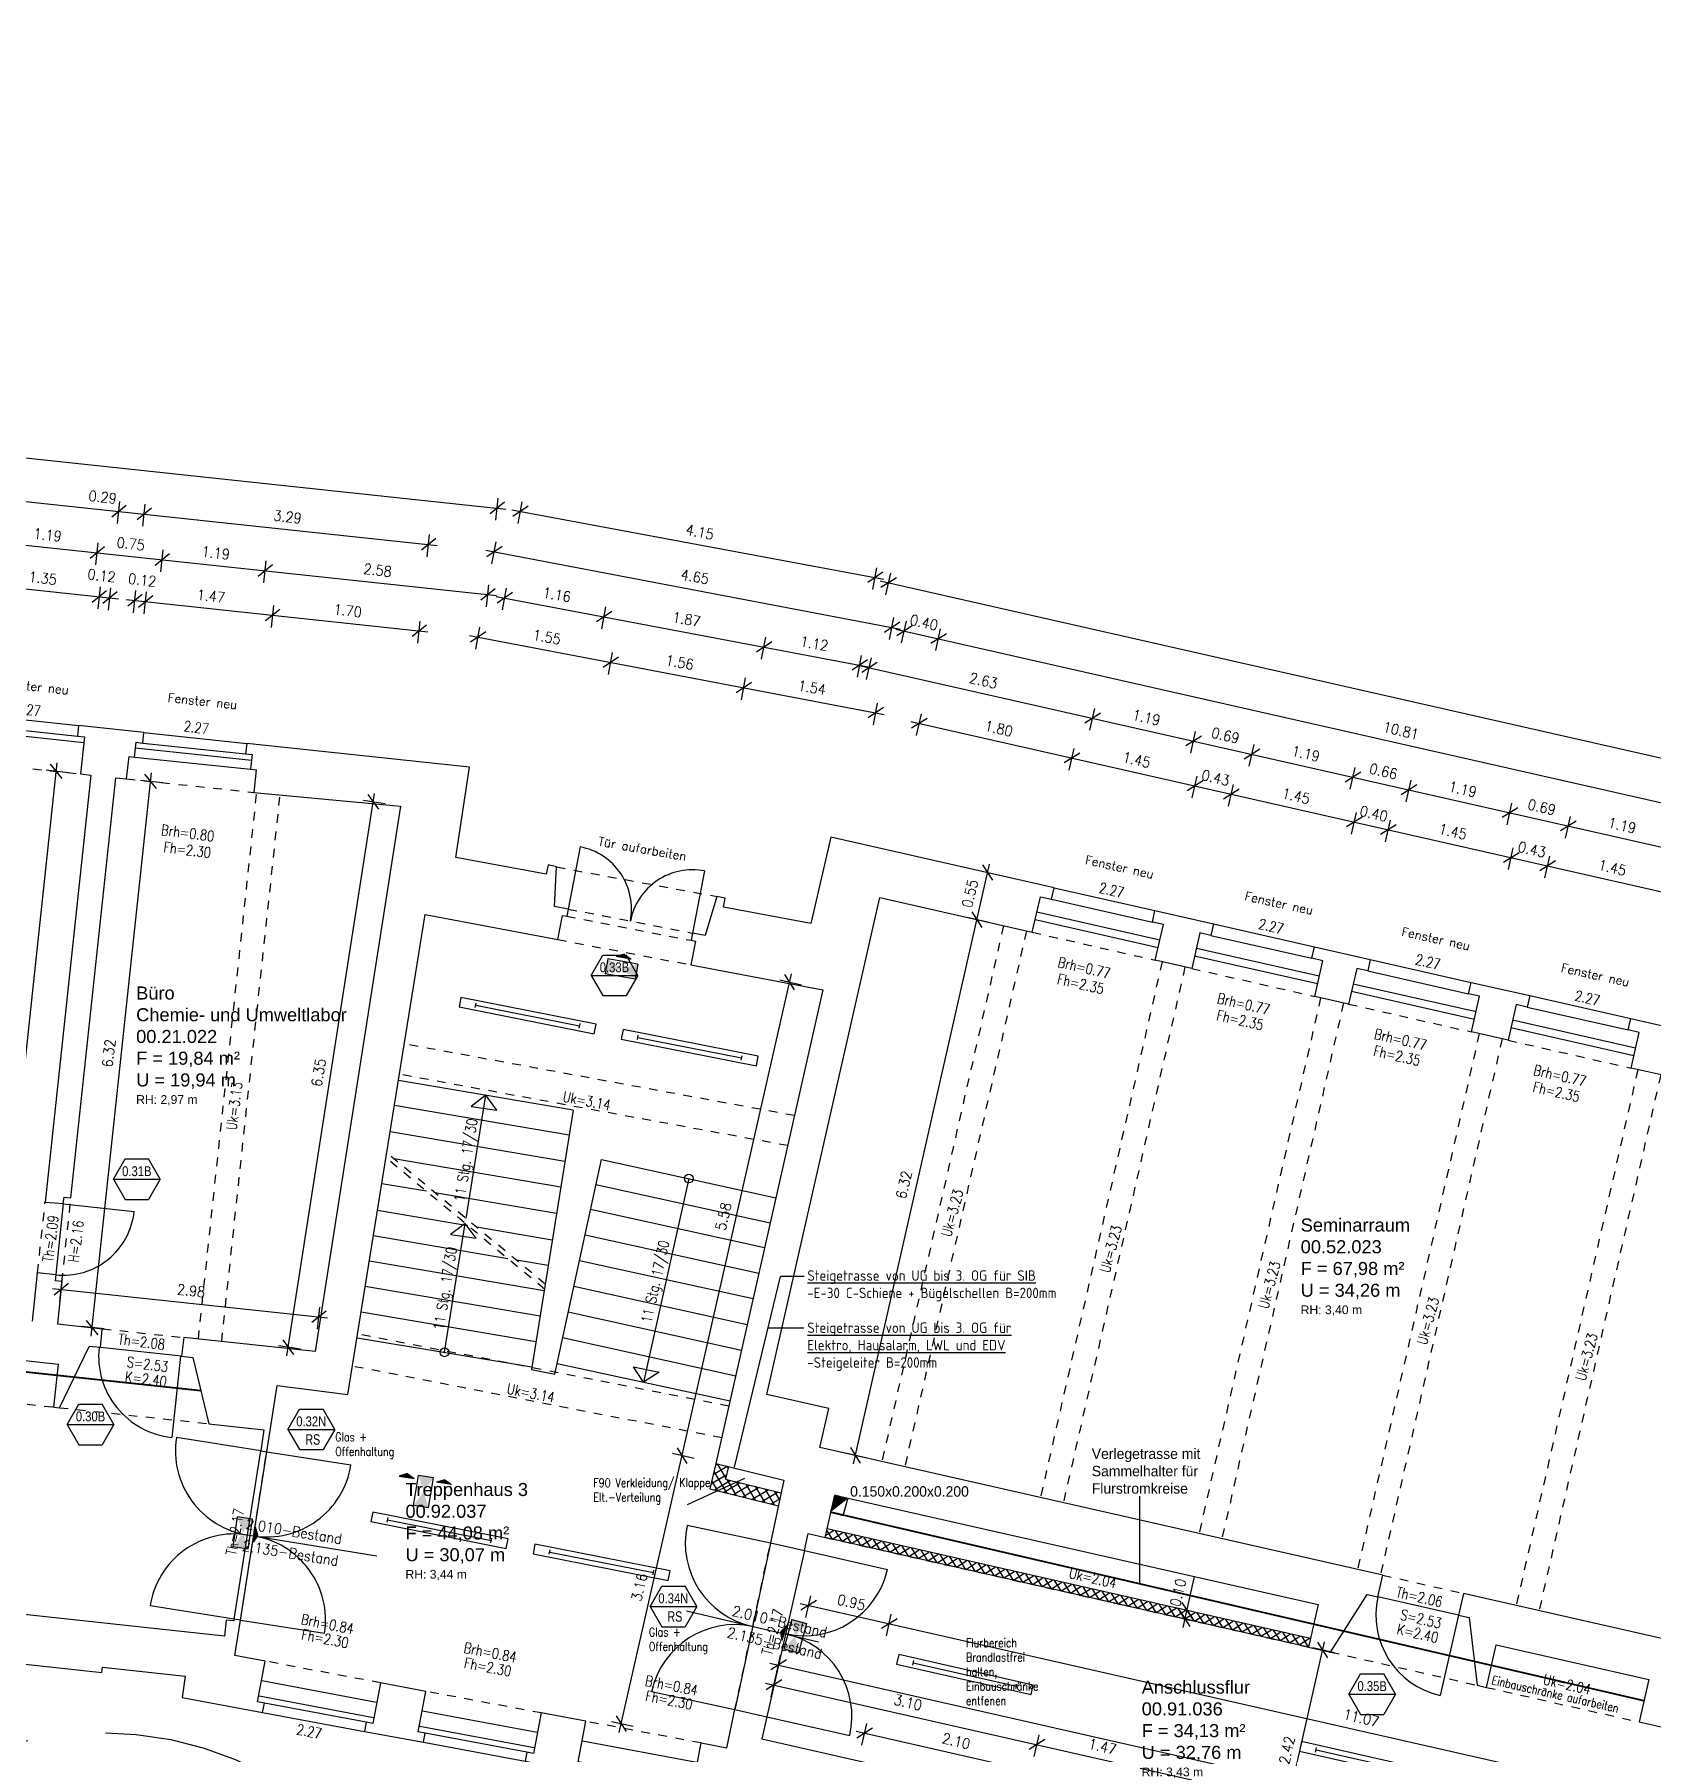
# Model space of a CAD drawing. Header units: metres. Extents: x -7 to 99688, y -10762 to -90.
# Drawn here: x 64.84 to 83.45, y -120.63 to -100.85 of the extents above; entities that cross this region are included whole.
import ezdxf
from ezdxf.enums import TextEntityAlignment as Align

# ---------------------------------------------------------------- set-up
doc = ezdxf.new("R2010")
doc.units = ezdxf.units.M
doc.header["$LTSCALE"] = 0.03
for name, pattern in [('DOT', [0]), ('GESTRICHELT', [9, 6, -3]), ('GESTRICHELT2', [4.5, 3, -1.5])]:
    doc.linetypes.add(name, pattern=pattern)
doc.layers.get('0').update_dxf_attribs({"linetype": 'CONTINUOUS'})
for name, color, linetype in [('A_abriss', 44, '_ABBRUCH'), ('A_ansicht', 9, 'CONTINUOUS'), ('A_bemaßung', 2, 'CONTINUOUS'), ('A_BRANDSCHUTZ', 10, 'CONTINUOUS'), ('A_Elektro', 10, 'CONTINUOUS'), ('A_fenster', 7, 'CONTINUOUS'), ('A_Höhen', 3, 'CONTINUOUS'), ('A_NR_TÜR', 1, 'CONTINUOUS'), ('A_räume', 5, 'CONTINUOUS'), ('A_schraffur', 10, 'CONTINUOUS'), ('A_text', 5, 'CONTINUOUS'), ('A_treppe', 3, 'CONTINUOUS'), ('A_trockenbau', 2, 'CONTINUOUS'), ('A_Tuer_neu', 1, 'CONTINUOUS'), ('A_Tuernummer_neu', 10, 'CONTINUOUS'), ('A_TXT-TUER', 1, 'CONTINUOUS'), ('A_türen', 9, 'CONTINUOUS'), ('A_verdeckt', 8, 'GESTRICHELT2'), ('A_wände', 6, 'CONTINUOUS'), ('E__DURCHBR', 2, 'CONTINUOUS'), ('E__LEUCHTEN', 6, 'CONTINUOUS'), ('E__VERSYS', 2, 'CONTINUOUS')]:
    doc.layers.add(name, color=color, linetype=linetype)
doc.styles.add('arial-n', font='ARIALN.TTF')
doc.styles.add('BOLDSIMP_FNT', font='TXT.shx', dxfattribs={"width": 0.9, "height": 0.12})
doc.styles.add('ISO9', font='iso8.shx', dxfattribs={"height": 0.12})
doc.styles.add('NORM', font='simplex.shx', dxfattribs={"width": 0.7, "bigfont": 'bigfont.shx'})
doc.styles.add('PITSIMP8', font='PITSIMP8.SHX')
doc.styles.add('SIMPLEX', font='simplex.shx', dxfattribs={"width": 0.8, "height": 0.1})
doc.styles.get("Standard").update_dxf_attribs({"font": 'txt', "height": 1})
doc.linetypes.add('_ABBRUCH', pattern='A,25,[101,cadkon.shx,S=3.5,R=0,X=0,Y=0],25', length=50)

# ---------------------------------------------------------------- blocks, each defined once
blk = doc.blocks.new('SLASH1')
at = {"layer": 'A_bemaßung', "color": 2, "linetype": 'Continuous'}
for p, q in [((0.07663, 0.07663), (-0.07319, -0.07319)), ((0, -0.14068), (0, 0.11466))]:
    blk.add_line(p, q, dxfattribs=at)
blk = doc.blocks.new('A$C47FB7642')
at = {"layer": 'A_BRANDSCHUTZ', "linetype": 'Continuous', "insert": (0, 0.767), "char_height": 0.1, "width": 1, "attachment_point": 1, "style": 'SIMPLEX'}
blk.add_mtext('Flurbereich Brandlastfrei halten, Einbauschränke entfenen', dxfattribs=at)
blk = doc.blocks.new('Tür-Nr')
at = {"layer": 'A_NR_TÜR'}
for p, q in [((-0.057, -108.865), (0.077, -108.632)), ((0.077, -108.632), (0.347, -108.632)), ((0.481, -108.865), (0.347, -108.632)), ((-0.057, -108.865), (0.481, -108.865)), ((-0.057, -108.865), (0.077, -109.098)), ((0.481, -108.865), (0.347, -109.098)), ((0.077, -109.098), (0.347, -109.098))]:
    blk.add_line(p, q, dxfattribs=at)
at = {"layer": 'A_TXT-TUER', "style": 'arial-n', "flags": 4}
blk.add_attdef('TÜR-NR.', text='', height=0.113, dxfattribs=at).set_placement((0.211, -108.772), align=Align.MIDDLE_CENTER)
at = {"layer": 'A_TXT-TUER', "style": 'NORM', "width": 0.7}
for tag, flags, p in [('BRANDSCHUTZ', 4, (0.229, -108.981)), ('DIN', 5, (0.214, -109.198)), ('ABMESSUNG', 5, (0.214, -109.333)), ('WANDART', 5, (0.214, -109.601)), ('MATERIAL', 5, (0.214, -109.467)), ('ZARGE', 5, (0.214, -109.736)), ('BESCHLÄGE', 5, (0.214, -110.005)), ('SCHLOSS', 5, (0.214, -109.87)), ('SONSTIGES', 5, (0.214, -110.139))]:
    blk.add_attdef(tag, text='', height=0.0784, dxfattribs=dict(at, flags=flags)).set_placement(p, align=Align.MIDDLE_CENTER)
blk = doc.blocks.new('Deckendurchbruch')
for p, q in [((1, 1), (0, 1)), ((0, 1), (0, 0)), ((1, 0), (1, 1)), ((0, 0), (1, 0))]:
    blk.add_line(p, q)
blk.add_solid([(0, 0), (1, 1), (0, 1)])
blk = doc.blocks.new('A$C72355A88')
at = {"layer": 'E__DURCHBR', "linetype": 'Continuous'}
ref = blk.add_blockref('Deckendurchbruch', (75.052, 9.948), dxfattribs=dict(at, xscale=0.1500000040192404, yscale=0.2000000000000171, zscale=1.1, rotation=344.6014333671657))
ref.add_attrib('EC_DIM', '0.150x0.200x0.200', (75.276, 10.125), dxfattribs={"linetype": 'Continuous', "height": 0.12})
blk = doc.blocks.new('A$C2AB55C8F')
at = {"layer": 'E__VERSYS', "color": 7, "linetype": 'Continuous', "ltscale": 5}
blk.add_line((78.608, 9.122), (78.608, 10.129), dxfattribs=at)
at = {"layer": 'E__VERSYS', "color": 3, "linetype": 'GESTRICHELT', "ltscale": 0.5, "const_width": 0.02}
for points in [[(20.802, 16.37), (67.81, 11.344)], [(75.055, 9.946), (84.406, 7.777)]]:
    blk.add_lwpolyline(points, dxfattribs=at)
at = {"layer": 'E__VERSYS', "color": 7, "insert": (78.055, 10.679), "char_height": 0.12, "attachment_point": 1}
blk.add_mtext('Verlegetrasse mit \\PSammelhalter für \\PFlurstromkreise', dxfattribs=at)
blk = doc.blocks.new('A$C52207EFF')
at = {"layer": 'E__VERSYS', "color": 7, "linetype": 'Continuous', "ltscale": 5}
for p, q in [((73.946, 10.465), (74.476, 12.659)), ((74.749, 12.659), (74.476, 12.659)), ((74.743, 12.065), (74.332, 12.065))]:
    blk.add_line(p, q, dxfattribs=at)
at = {"layer": 'E__VERSYS', "color": 7, "insert": (74.784, 11.572), "char_height": 0.12, "attachment_point": 7, "style": 'ISO9'}
blk.add_mtext('{\\LSteigetrasse von UG bis 3. OG für SIB\\P}-E-30 C-Schiene + Bügelschellen B=200mm \\P\\P{\\LSteigetrasse von UG bis 3. OG für  \\PElektro, Hausalarm, LWL und EDV\\P}-Steigeleiter B=200mm', dxfattribs=at)
blk = doc.blocks.new('PU1')
at = {"color": 3}
for p, q in [((-119, -55), (-119, 70)), ((-119, 70), (131, 70)), ((131, -55), (131, 70)), ((-119, -55), (131, -55)), ((-56, -87), (69, -87)), ((6, -118), (-56, -87)), ((6, -118), (69, -87))]:
    blk.add_line(p, q, dxfattribs=at)
for points in [[(-119, 70), (-119, -55), (131, -55), (131, 70)], [(69, -87), (-56, -87), (6, -118)]]:
    blk.add_solid(points, dxfattribs=at)
blk = doc.blocks.new('PL_PR')
at = {"color": 3}
for p, q in [((123, 155), (92, 217)), ((92, 217), (92, 92)), ((123, 155), (92, 92)), ((-127, -64), (-127, 61)), ((-127, 61), (123, 61)), ((123, -64), (123, 61)), ((-127, -64), (123, -64)), ((92, -220), (92, -95)), ((123, -158), (92, -95)), ((123, -158), (92, -220))]:
    blk.add_line(p, q, dxfattribs=at)
for points in [[(92, 92), (92, 217), (123, 155)], [(-127, 61), (-127, -64), (123, -64), (123, 61)], [(92, -95), (92, -220), (123, -158)]]:
    blk.add_solid(points, dxfattribs=at)
blk = doc.blocks.new('2DEL_458')
for p, q in [((-0.384, -0.236), (-0.384, 0.236)), ((0.384, -0.236), (0.384, 0.236)), ((-0.384, 0), (0.384, 0))]:
    blk.add_line(p, q)
blk.add_lwpolyline([(-0.5, -0.5), (0.5, -0.5), (0.5, 0.5), (-0.5, 0.5)], close=True)
at = {"style": 'PITSIMP8', "flags": 9}
for tag, p in [('RAUM/GRUPPE', (-0.03, 0.159)), ('BEZEICHNUNG', (-0.03, 0.179)), ('POS.NR.G-LV', (-0.03, 0.139)), ('VOLUMENSTROM', (-0.03, 0.039)), ('DRUCK/-STUFE', (-0.03, 0.019)), ('ANSCHLUSS', (-0.03, -0.001)), ('KENNUNG', (-0.03, 0.079)), ('LEISTUNG', (-0.03, 0.059)), ('FABRIKAT', (-0.03, 0.119)), ('TYP', (-0.03, 0.099)), ('SPANNUNG/FREQUENZ', (-0.03, -0.121)), ('TEMPERATUR', (-0.03, -0.061)), ('SCHUTZART', (-0.03, -0.101)), ('DREHZAHL', (-0.03, -0.081)), ('GROESSE', (-0.03, -0.021)), ('DN', (-0.03, -0.041)), ('GEWICHT', (-0.03, -0.141)), ('FREI', (-0.03, -0.161)), ('FREI', (-0.03, -0.181)), ('FREI', (-0.03, -0.201))]:
    blk.add_attdef(tag, text='', height=0.01, dxfattribs=at).set_placement(p, align=Align.MIDDLE)

msp = doc.modelspace()

# ---------------------------------------------------------------- hatches: boundary and pattern name
at = {"layer": 'A_schraffur'}
h = msp.add_hatch(dxfattribs=at)
h.set_pattern_fill('ANSI37', color=256, scale=0.025, style=0)
h.set_pattern_definition([(211.171, (73.456425, -117.47999), (0.041084, -0.0679154), []), (301.171, (73.456425, -117.47999), (0.0679154, 0.041084), [])])
h.paths.add_polyline_path([(72.60389, -117.57909), (73.3938, -117.77353), (73.42511, -117.62676), (72.78539, -117.46929), (72.82125, -117.32364), (72.67559, -117.28778)])
h = msp.add_hatch(dxfattribs=at)
h.set_pattern_fill('ANSI37', color=256, scale=0.025, style=0)
h.set_pattern_definition([(212.2259, (79.490235, -119.39939), (0.0423274, -0.0671474), []), (302.2259, (79.490235, -119.39939), (0.0671474, 0.0423274), [])])
h.paths.add_polyline_path([(79.49024, -119.39939), (79.51235, -119.30185), (73.95378, -118.04165), (73.93167, -118.13916)])

# ---------------------------------------------------------------- linework, layer by layer
at = {"layer": 'A_abriss', "ltscale": 0.3}
for p, q in [((67.43955, -117.14273), (66.47145, -116.99094)), ((67.136, -119.07895), (67.43955, -117.14273)), ((73.69235, -118.29012), (73.25882, -120.20144)), ((73.69235, -118.29012), (74.64802, -118.50692)), ((67.136, -119.07895), (66.16789, -118.92718)), ((73.25882, -120.20144), (74.21449, -120.41821))]:
    msp.add_line(p, q, dxfattribs=at)
for centre, start, end in [((67.43955, -117.14273), 171.089054, 261.089714), ((67.136, -119.07895), 81.090297, 171.0903), ((73.69235, -118.29012), 257.220817, 347.21841), ((73.25881, -120.20144), 347.219679, 77.219165)]:
    msp.add_arc(centre, 0.97994, start, end, dxfattribs=at)
at = {"layer": 'A_ansicht', "color": 9, "linetype": 'Continuous'}
for p, q in [((64.16205, -108.67138), (65.34525, -108.79776)), ((66.09538, -108.87787), (67.27858, -109.00423)), ((65.98992, -109.16097), (67.32234, -109.30242)), ((76.56274, -110.66487), (77.72327, -110.92812)), ((76.34642, -111.03094), (77.76044, -111.35178)), ((78.39617, -111.08076), (79.5567, -111.34398)), ((78.17977, -111.44694), (79.59385, -111.7678)), ((80.20035, -111.48997), (81.36088, -111.75322)), ((79.98393, -111.85632), (81.39799, -112.17716)), ((82.03378, -111.90585), (83.1943, -112.16909)), ((81.81732, -112.27234), (83.23136, -112.59321)), ((68.77091, -120.03668), (67.45398, -119.78949)), ((67.46212, -120.15261), (68.63206, -120.36984)), ((70.61852, -120.38343), (69.30161, -120.13627)), ((69.31045, -120.4958), (70.48036, -120.71304)), ((72.45632, -120.72838), (71.13938, -120.48121))]:
    msp.add_line(p, q, dxfattribs=at)
at = {"layer": 'A_bemaßung', "linetype": 'Continuous'}
for p, q in [((19.15983, -100.84778), (70.25822, -106.30863)), ((19.10669, -101.34495), (69.46824, -106.72705)), ((19.05356, -101.84213), (70.15195, -107.30297)), ((70.3263, -106.31833), (74.60434, -107.11454)), ((70.02762, -106.78049), (74.79677, -107.68858)), ((62.12378, -106.94786), (65.80263, -107.34101)), ((74.56281, -107.13501), (98.06812, -112.46666)), ((65.89211, -107.35058), (69.362, -107.72139)), ((70.14684, -107.31274), (74.4263, -108.12311)), ((69.84055, -107.76283), (74.60971, -108.67092)), ((74.74351, -107.6887), (97.95752, -112.95429)), ((74.34159, -108.11023), (97.84692, -113.44189)), ((74.91482, -108.75296), (85.65206, -111.18846)), ((64.40546, -115.70952), (65.09826, -109.22681)), ((65.48925, -115.82532), (66.18208, -109.34237)), ((67.74105, -116.05077), (68.74923, -109.57925)), ((74.25619, -117.29363), (75.82119, -110.39414)), ((71.56375, -120.38123), (73.54299, -111.65547)), ((65.04523, -115.27502), (68.20703, -115.61292)), ((78.04623, -119.17631), (78.1796, -118.5896)), ((73.64188, -118.89967), (85.55794, -121.60256)), ((78.96847, -122.44502), (79.67316, -119.33833)), ((73.29626, -119.58429), (86.86168, -122.66129)), ((73.24422, -119.81382), (85.22497, -122.53138)), ((74.28608, -120.36886), (85.27251, -122.86091))]:
    msp.add_line(p, q, dxfattribs=at)
at = {"layer": 'A_bemaßung'}
for p, q in [((67.23624, -118.10133), (68.7753, -118.35142)), ((72.3353, -118.98146), (73.85317, -119.3383))]:
    msp.add_line(p, q, dxfattribs=at)
at = {"layer": 'A_fenster', "color": 10, "linetype": 'Continuous'}
for p, q in [((64.06254, -108.84965), (65.40483, -108.99309)), ((64.14898, -108.7935), (65.33218, -108.91995)), ((66.00102, -109.05656), (67.33345, -109.19803)), ((66.08246, -108.99984), (67.26574, -109.12545)), ((76.3663, -110.94313), (77.78036, -111.26401)), ((76.53293, -110.79636), (77.69343, -111.05969)), ((78.36629, -111.21241), (79.5268, -111.47572)), ((78.19969, -111.35918), (79.61374, -111.68004)), ((80.17046, -111.62177), (81.33094, -111.8851)), ((80.00384, -111.76854), (81.41789, -112.0894)), ((82.00385, -112.03778), (83.16434, -112.30113)), ((81.83723, -112.18456), (83.25129, -112.50542))]:
    msp.add_line(p, q, dxfattribs=at)
at = {"layer": 'A_fenster', "linetype": 'Continuous'}
for p, q in [((68.73769, -120.21356), (67.4208, -119.96637)), ((68.652, -120.26361), (67.4825, -120.04411)), ((70.58534, -120.56033), (69.2684, -120.31318)), ((70.49961, -120.61037), (69.33013, -120.39089))]:
    msp.add_line(p, q, dxfattribs=at)
at = {"layer": 'A_räume', "color": 9, "linetype": 'GESTRICHELT', "ltscale": 10}
msp.add_circle((65.59981, -124.38369), 4, dxfattribs=at)
at = {"layer": 'A_text'}
msp.add_line((72.34703, -117.75937), (73.00733, -117.45775), dxfattribs=at)
at = {"layer": 'A_treppe', "linetype": 'Continuous'}
for p, q in [((71.03384, -113.22343), (69.02382, -112.88202)), ((70.98771, -113.50991), (68.9777, -113.16849)), ((71.03384, -113.22343), (70.55343, -116.208)), ((70.93852, -113.81552), (68.9285, -113.47414)), ((70.89137, -114.1085), (68.9715, -113.78243)), ((70.82073, -116.26145), (71.35942, -113.79001)), ((71.35942, -113.79001), (73.36495, -114.23165)), ((69.34537, -114.15708), (68.83259, -114.07)), ((73.29882, -114.52481), (71.29542, -114.08364)), ((70.84262, -114.41138), (69.44396, -114.17383)), ((69.82337, -114.55307), (68.78328, -114.37641)), ((73.23478, -114.80872), (71.23344, -114.36799)), ((70.28269, -114.93359), (68.73588, -114.67084)), ((70.79328, -114.71782), (69.92197, -114.56983)), ((73.16886, -115.10095), (71.16964, -114.66069)), ((70.69943, -115.30101), (68.6894, -114.95961)), ((70.74589, -115.01227), (70.38127, -114.95033)), ((73.10239, -115.39562), (71.1053, -114.95581)), ((70.65242, -115.59301), (68.64239, -115.25162)), ((73.03551, -115.69219), (71.04058, -115.25287)), ((70.60476, -115.88907), (68.59474, -115.54766)), ((72.9689, -115.9874), (70.97611, -115.54854)), ((68.54729, -115.84249), (70.55855, -116.17612)), ((72.90243, -116.28207), (70.91179, -115.84369)), ((70.55343, -116.208), (70.82073, -116.26145)), ((70.84742, -116.13899), (72.83801, -116.56778))]:
    msp.add_line(p, q, dxfattribs=at)
at = {"layer": 'A_treppe', "color": 1, "linetype": 'Continuous'}
for p, q in [((69.80078, -114.46943), (70.02882, -113.05272)), ((72.36218, -114.01083), (71.84271, -116.35338)), ((69.55292, -116.0093), (69.79156, -114.52672))]:
    msp.add_line(p, q, dxfattribs=at)
for points in [[(70.02882, -113.05272), (69.85907, -113.17994), (70.15604, -113.22247), (70.02882, -113.05272)], [(69.79156, -114.52672), (69.62181, -114.65394), (69.91878, -114.69647), (69.79156, -114.52672)], [(71.84271, -116.35338), (71.72873, -116.17447), (72.02162, -116.2394), (71.84271, -116.35338)]]:
    msp.add_lwpolyline(points, dxfattribs=at)
for centre in [(72.36218, -114.01083), (69.55292, -116.0093)]:
    msp.add_circle(centre, 0.05, dxfattribs=at)
at = {"layer": 'A_trockenbau'}
for p, q in [((72.67559, -117.28778), (72.60389, -117.57909)), ((72.82125, -117.32364), (72.78539, -117.46929)), ((72.78539, -117.46929), (73.42511, -117.62676)), ((72.60389, -117.57909), (73.3938, -117.77353)), ((79.51235, -119.30185), (73.95378, -118.04165)), ((79.49024, -119.39939), (73.93167, -118.13916))]:
    msp.add_line(p, q, dxfattribs=at)
at = {"layer": 'A_Tuer_neu', "linetype": 'Continuous'}
for p, q in [((67.20611, -119.08993), (67.50911, -117.15363)), ((67.50911, -117.15363), (68.47726, -117.30511)), ((73.3019, -118.20419), (72.34351, -117.99971)), ((73.3019, -118.20419), (72.89289, -120.1209)), ((67.20611, -119.08993), (68.17426, -119.24144)), ((72.89289, -120.1209), (71.93452, -119.9164))]:
    msp.add_line(p, q, dxfattribs=at)
for centre, start, end in [((67.50911, -117.15363), 261.106391, 351.107051), ((73.3019, -118.20419), 167.956366, 257.953959), ((67.20611, -119.08993), 351.105805, 81.105808), ((72.8929, -120.12091), 77.955611, 167.955097)]:
    msp.add_arc(centre, 0.97994, start, end, dxfattribs=at)
at = {"layer": 'A_türen', "linetype": 'Continuous'}
for p, q in [((71.11409, -110.19424), (70.97555, -110.90962)), ((72.54487, -110.47133), (72.40633, -111.18671)), ((65.16978, -114.29781), (65.08264, -115.11312)), ((65.16925, -114.30278), (65.98455, -114.38991)), ((66.53068, -116.05509), (65.59607, -115.95515)), ((66.51579, -116.0535), (66.41584, -116.98811)), ((81.21415, -119.03149), (80.28772, -118.82146)), ((81.21415, -119.03149), (81.0041, -119.95793))]:
    msp.add_line(p, q, dxfattribs=at)
for centre, radius, start, end in [((70.97555, -110.90962), 0.72868, 349.039189, 79.039814), ((72.40633, -111.18671), 0.72867, 79.039814, 169.040589), ((65.16925, -114.30278), 0.81996, 263.899407, 353.899409), ((66.51579, -116.0535), 0.93994, 173.895411, 263.895814), ((81.21414, -119.03149), 0.94994, 167.226324, 257.225993)]:
    msp.add_arc(centre, radius, start, end, dxfattribs=at)
at = {"layer": 'A_verdeckt'}
for p, q in [((64.02376, -109.21255), (65.36603, -109.35599)), ((65.89784, -109.41263), (67.35953, -109.56781)), ((66.72285, -115.85656), (67.39435, -109.5715)), ((66.99127, -115.88525), (67.66283, -109.60001)), ((70.84242, -110.426), (72.68341, -110.76498)), ((70.97555, -110.90962), (72.40633, -111.18671)), ((70.9595, -110.9925), (72.39028, -111.26959)), ((75.98164, -111.10197), (74.58313, -117.26528)), ((70.85758, -111.26101), (72.38662, -111.55155)), ((76.24494, -111.16172), (74.84641, -117.32502)), ((76.3132, -111.17719), (77.72724, -111.49806)), ((77.80527, -111.51575), (76.40675, -117.67907)), ((78.06857, -111.5755), (76.67003, -117.73882)), ((78.14658, -111.59321), (79.56066, -111.91407)), ((79.62891, -111.9296), (78.2304, -118.0929)), ((79.89221, -111.98932), (78.4937, -118.15262)), ((79.95074, -112.00258), (81.36478, -112.32345)), ((73.57823, -113.2861), (69.0916, -112.46101)), ((81.45254, -112.34339), (80.05402, -118.50667)), ((81.71586, -112.40312), (80.31735, -118.56643)), ((81.78412, -112.4186), (83.19818, -112.73947)), ((73.50025, -113.63188), (69.0353, -112.81079)), ((83.27619, -112.75717), (81.87767, -118.9205)), ((83.53949, -112.81693), (82.14097, -118.98024)), ((70.7118, -115.22415), (68.88979, -113.71474)), ((70.70257, -115.28143), (68.88057, -113.77203)), ((64.8733, -115.09579), (64.96095, -114.27551)), ((65.15421, -115.1962), (65.25729, -114.23175)), ((65.61917, -115.73864), (66.55877, -115.83905)), ((72.82467, -116.62686), (68.58006, -115.80301)), ((72.74192, -116.99368), (68.50842, -116.17197)), ((62.96239, -116.41511), (65.06034, -116.63929)), ((65.1259, -116.64631), (66.84506, -116.83003)), ((67.2061, -119.08995), (67.50911, -117.15362)), ((72.8934, -120.11858), (73.30244, -118.20169)), ((73.93167, -118.13916), (79.49023, -119.39939)), ((80.34419, -118.57253), (81.27059, -118.78272)), ((79.74378, -119.45688), (81.43087, -119.83939)), ((68.81823, -119.81154), (67.4915, -119.56254)), ((70.66586, -120.15833), (69.33911, -119.9093)), ((81.53813, -119.8637), (83.29348, -120.26165)), ((72.50366, -120.50327), (71.1769, -120.25423))]:
    msp.add_line(p, q, dxfattribs=at)
at = {"layer": 'A_wände', "linetype": 'Continuous'}
for p, q in [((70.97555, -110.90962), (70.9595, -110.9925)), ((72.40633, -111.18671), (72.39028, -111.26959)), ((64.81381, -115.65259), (64.8733, -115.09579)), ((65.08211, -115.11809), (64.87331, -115.09578)), ((65.08264, -115.11312), (65.07468, -115.1877)), ((65.15421, -115.1962), (65.07468, -115.1877)), ((65.15421, -115.1962), (65.10216, -115.68336)), ((65.10216, -115.68336), (65.61917, -115.73864)), ((65.59607, -115.95515), (65.61841, -115.74636)), ((63.01529, -115.92056), (65.1132, -116.14488)), ((65.1259, -116.64631), (65.4668, -115.94133)), ((65.59607, -115.95515), (65.4668, -115.94133)), ((65.06034, -116.63929), (65.1132, -116.14488)), ((65.06034, -116.63929), (65.12591, -116.64632)), ((72.79943, -120.55898), (72.8934, -120.11858)), ((72.8934, -120.11858), (73.25882, -120.20144)), ((73.25882, -120.20144), (73.20129, -120.45502)), ((72.41603, -120.97008), (72.50362, -120.50347)), ((72.50362, -120.50347), (72.79943, -120.55898)), ((73.20129, -120.45502), (76.22513, -121.14093))]:
    msp.add_line(p, q, dxfattribs=at)
for points in [[(65.34525, -108.79776), (65.33218, -108.91995), (65.41172, -108.92845), (65.36603, -109.35599), (65.48534, -109.36874), (64.96046, -114.28045), (65.16978, -114.29781), (65.17776, -114.22324), (65.25729, -114.23175), (65.7737, -109.39956), (65.89784, -109.41263), (65.92529, -109.15409), (65.98992, -109.16097), (66.00787, -108.99193), (66.08246, -108.99984), (66.09538, -108.87787), (65.34525, -108.79776)], [(70.97555, -110.90962), (70.81743, -110.879), (70.84242, -110.426), (70.74444, -110.40301), (70.72428, -110.51031), (69.68369, -110.3171), (69.84032, -109.27784), (67.27858, -109.00423), (67.26574, -109.12545), (67.34031, -109.13338), (67.32234, -109.30242), (67.38698, -109.30929), (67.35953, -109.56781), (69.0471, -109.72685), (68.06509, -116.00003)], [(72.39028, -111.26959), (72.43937, -111.2791), (72.38662, -111.55155), (73.90443, -111.84), (72.67559, -117.28778), (73.45642, -117.47999), (73.30244, -118.20169), (73.69235, -118.29012), (73.73661, -118.09496), (73.93167, -118.13916), (74.04221, -117.65158), (79.60079, -118.91181), (79.49023, -119.39939), (79.74378, -119.45688), (80.16582, -118.79382), (80.28772, -118.82146), (80.34419, -118.57253), (73.87119, -117.10373), (73.973, -116.65517), (73.2611, -116.4936), (74.55782, -110.77887), (76.3132, -111.17719), (76.40611, -110.76758), (76.53293, -110.79636), (76.56274, -110.66487), (73.99671, -110.08282), (73.76541, -111.07499), (72.76275, -110.88881), (72.78244, -110.784), (72.68341, -110.76498), (72.55242, -111.215), (72.40633, -111.18671)], [(77.69343, -111.05969), (77.72327, -110.92812), (78.39617, -111.08076), (78.36629, -111.21241), (78.23953, -111.18361), (78.14658, -111.59321), (77.72724, -111.49806), (77.8202, -111.08849), (77.69343, -111.05969)], [(68.06509, -116.00003), (66.55384, -115.83851), (66.53068, -116.05509), (66.65996, -116.06891), (66.84474, -116.83282), (67.47558, -116.90028), (67.43955, -117.14273), (67.50911, -117.15362), (67.62841, -116.391), (68.44243, -116.49398), (69.33143, -110.971), (70.85758, -111.26101), (70.91041, -110.98299), (70.9595, -110.9925)], [(79.5268, -111.47572), (79.5567, -111.34398), (80.20035, -111.48997), (80.17046, -111.62177), (80.04366, -111.59301), (79.95074, -112.00258), (79.56066, -111.91407), (79.65358, -111.50447), (79.5268, -111.47572)], [(82.03378, -111.90585), (82.00385, -112.03778), (81.87707, -112.00902), (81.78412, -112.4186), (81.36478, -112.32345), (81.45772, -111.91388), (81.33094, -111.8851), (81.36088, -111.75322), (82.03378, -111.90585)], [(83.89646, -112.32836), (83.86648, -112.46044), (83.73969, -112.43166), (83.64675, -112.84125), (83.19818, -112.73947), (83.2911, -112.32988), (83.16434, -112.30113), (83.1943, -112.16909), (83.89646, -112.32836)], [(83.70131, -119.33429), (81.27059, -118.78272), (81.21415, -119.03149), (81.33605, -119.05914), (81.43087, -119.83939), (81.53813, -119.8637), (81.64867, -119.37608), (83.40403, -119.77407), (83.29348, -120.26165), (83.66483, -120.34587)], [(67.40389, -120.02934), (67.4915, -119.56254), (67.14242, -119.49698), (67.2061, -119.08995), (67.136, -119.07895), (67.13101, -119.09811), (67.0444, -119.08886), (67.02471, -119.27295), (64.25618, -118.97707), (64.23174, -119.20575), (64.16709, -119.19885), (64.14744, -119.3828), (64.07288, -119.37483), (64.05682, -119.52498), (65.61463, -119.69136), (65.62086, -119.63277), (66.5726, -119.73441), (66.53678, -119.98075), (67.46212, -120.15261), (67.4825, -120.04411), (67.40389, -120.02934)], [(69.25151, -120.37611), (69.33911, -119.9093), (68.81823, -119.81154), (68.73064, -120.27837), (68.652, -120.26361), (68.63206, -120.36984), (69.31045, -120.4958), (69.33013, -120.39089), (69.25151, -120.37611)], [(71.0893, -120.72106), (71.1769, -120.25423), (70.66586, -120.15833), (70.57827, -120.62515), (70.49961, -120.61037), (70.48036, -120.71304), (71.1489, -120.83717), (71.16791, -120.73581), (71.0893, -120.72106)]]:
    msp.add_lwpolyline(points, dxfattribs=at)

# ---------------------------------------------------------------- block references
at = {"layer": 'A_bemaßung', "color": 7}
for p, rotation in [((70.15879, -106.29799), 353.8999999999999), ((65.80947, -106.33604), 353.8999999999999), ((66.09782, -106.36684), 353.8999999999999), ((70.42463, -106.33659), 349.4809609999999), ((69.36882, -106.71642), 353.8999999999999), ((65.55746, -106.81196), 353.8999999999999), ((66.30761, -106.89212), 353.8999999999999), ((70.12587, -106.79915), 349.2404609999999), ((67.49079, -107.01857), 353.8999999999999), ((74.506, -107.09627), 349.4809609999999), ((65.58387, -107.31762), 353.8999999999999), ((70.05251, -107.29234), 353.8999999999999), ((74.66033, -107.15714), 347.2200000000001), ((65.70318, -107.33037), 353.8999999999999), ((65.99154, -107.36119), 353.8999999999999), ((66.11566, -107.37447), 353.8999999999999), ((70.24512, -107.33125), 349.3272839999998), ((67.57706, -107.53063), 353.8999999999999), ((69.26255, -107.71076), 353.8999999999999), ((71.38761, -107.54764), 349.3272839999998), ((74.69853, -107.66991), 349.2404609999999), ((74.84103, -107.71082), 347.2200000000001), ((69.9388, -107.78149), 349.240529), ((73.22682, -107.89601), 349.3272839999998), ((75.23353, -107.79987), 347.2200000000001), ((71.46484, -108.07209), 349.240529), ((74.32803, -108.10459), 349.3272839999998), ((74.43911, -108.13236), 347.2200000000001), ((72.99376, -108.36324), 349.240529), ((74.51147, -108.65225), 349.240529), ((75.01233, -108.77508), 347.2200000000001), ((77.00516, -108.71442), 347.2200000000001), ((78.1657, -108.97765), 347.2200000000001), ((76.76775, -109.17326), 347.2200000000001), ((78.8386, -109.13028), 347.2200000000001), ((65.08764, -109.32625), 83.9), ((66.17148, -109.4418), 83.9), ((78.1818, -109.49402), 347.2200000000001), ((79.99912, -109.39352), 347.2200000000001), ((78.60117, -109.58913), 347.2200000000001), ((80.64276, -109.53952), 347.2200000000001), ((68.73377, -109.67805), 81.10320899999998), ((81.80329, -109.80277), 347.2200000000001), ((80.01528, -109.9099), 347.2200000000001), ((80.40535, -109.99837), 347.2200000000001), ((82.4762, -109.95539), 347.2200000000001), ((81.81944, -110.31912), 347.2200000000001), ((82.23876, -110.41423), 347.2200000000001), ((75.79907, -110.49164), 77.22), ((75.67636, -111.03269), 77.22), ((75.67636, -111.03269), 77.22), ((73.52086, -111.753), 77.22), ((65.14465, -115.28565), 353.8999999999999), ((68.10762, -115.60231), 353.8999999999999), ((65.49989, -115.7259), 83.9), ((67.7565, -115.95197), 81.10320899999998), ((72.28549, -117.19929), 77.22), ((72.28549, -117.19929), 77.22), ((74.2783, -117.19613), 77.22), ((73.73941, -118.92179), 347.2200000000001), ((74.66598, -119.13196), 347.2200000000001), ((78.06809, -119.07609), 77.22), ((78.09086, -118.97957), 77.22), ((79.65104, -119.43586), 77.22), ((73.39379, -119.60641), 347.2200000000001), ((73.34174, -119.83594), 347.2200000000001), ((71.58587, -120.28371), 77.22), ((74.38361, -120.39099), 347.2200000000001), ((76.36558, -120.52183), 347.2200000000001)]:
    msp.add_blockref('SLASH1', p, dxfattribs=dict(at, rotation=rotation))
at = {"layer": 'A_Elektro'}
for name in ['A$C72355A88', 'A$C52207EFF', 'A$C2AB55C8F']:
    msp.add_blockref(name, (-1.05773, -127.79448), dxfattribs=at)
at = {"layer": 'A_Tuernummer_neu'}
ref = msp.add_blockref('Tür-Nr', (71.29619, -2.80748), dxfattribs=at)
ref.add_attrib('TÜR-NR.', '0.33B', dxfattribs={"layer": 'A_TXT-TUER', "height": 0.112896, "style": 'arial-n'}).set_placement((71.50754, -111.57983), align=Align.MIDDLE_CENTER)
ref = msp.add_blockref('Tür-Nr', (65.80355, -5.15304), dxfattribs=at)
ref.add_attrib('TÜR-NR.', '0.31B', dxfattribs={"layer": 'A_TXT-TUER', "height": 0.112896, "style": 'arial-n'}).set_placement((66.01491, -113.92539), align=Align.MIDDLE_CENTER)
ref = msp.add_blockref('Tür-Nr', (65.2713, -7.97436), dxfattribs=at)
ref.add_attrib('TÜR-NR.', '0.30B', dxfattribs={"layer": 'A_TXT-TUER', "height": 0.112896, "style": 'arial-n'}).set_placement((65.48266, -116.7467), align=Align.MIDDLE_CENTER)
ref = msp.add_blockref('Tür-Nr', (67.80973, -8.0311), dxfattribs=at)
ref.add_attrib('TÜR-NR.', '0.32N', dxfattribs={"layer": 'A_TXT-TUER', "height": 0.112896, "style": 'arial-n'}).set_placement((68.02108, -116.80345), align=Align.MIDDLE_CENTER)
ref.add_attrib('BRANDSCHUTZ', 'RS', dxfattribs={"layer": 'A_TXT-TUER', "height": 0.12, "style": 'arial-n', "width": 0.9}).set_placement((68.03839, -117.01203), align=Align.MIDDLE_CENTER)
ref = msp.add_blockref('Tür-Nr', (71.97386, -10.06731), dxfattribs=at)
ref.add_attrib('TÜR-NR.', '0.34N', dxfattribs={"layer": 'A_TXT-TUER', "height": 0.112896, "style": 'arial-n'}).set_placement((72.18521, -118.83965), align=Align.MIDDLE_CENTER)
ref.add_attrib('BRANDSCHUTZ', 'RS', dxfattribs={"layer": 'A_TXT-TUER', "height": 0.12, "style": 'arial-n', "width": 0.9}).set_placement((72.20252, -119.04823), align=Align.MIDDLE_CENTER)
msp.add_blockref('A$C47FB7642', (75.54985, -120.0672), dxfattribs=at)
ref = msp.add_blockref('Tür-Nr', (80.00989, -11.07663), dxfattribs=at)
ref.add_attrib('TÜR-NR.', '0.35B', dxfattribs={"layer": 'A_TXT-TUER', "height": 0.112896, "style": 'arial-n'}).set_placement((80.22125, -119.84898), align=Align.MIDDLE_CENTER)
at = {"layer": 'E__LEUCHTEN', "color": 7, "yscale": 0.001399470505930367, "zscale": 0.001399470506}
for p, xscale, rotation in [((71.5996, -111.59121), 0.001399470505898393, 169.5293141373701), ((67.24395, -118.09749), 0.001399470505864078, 81.8629025826486), ((73.57736, -119.26467), 0.00139947050584638, 254.6864393471183)]:
    msp.add_blockref('PU1', p, dxfattribs=dict(at, xscale=xscale, rotation=rotation))
at = {"layer": 'E__LEUCHTEN', "color": 2, "linetype": 'Continuous', "xscale": 1.584999999999997, "yscale": 0.1119999999999948, "zscale": 1.585, "rotation": 348.7889651893349}
for p in [(70.5095, -112.13528), (72.37325, -112.50469), (69.49612, -118.05541), (71.35986, -118.42481)]:
    msp.add_blockref('2DEL_458', p, dxfattribs=at)
at = {"layer": 'E__LEUCHTEN', "color": 7, "linetype": 'Continuous', "ltscale": 5}
for name, p, xscale, yscale, zscale, rotation in [('PL_PR', (69.31096, -117.6088), 0.001397000000018615, 0.001396999999997206, 0.001397, 80.7723150293719), ('2DEL_458', (75.53769, -119.71609), 1.584999999999997, 0.1119999999999948, 1.585, 347.2196337836447), ('2DEL_458', (80.17061, -120.71698), 1.584999999999997, 0.1119999999999948, 1.585, 347.2196337836447)]:
    msp.add_blockref(name, p, dxfattribs=dict(at, xscale=xscale, yscale=yscale, zscale=zscale, rotation=rotation))

# ---------------------------------------------------------------- texts
at = {"layer": 'A_bemaßung', "color": 7, "linetype": 'DOT', "style": 'BOLDSIMP_FNT', "width": 0.9}
for s, rotation, p in [('0.29', 353.4, (65.45064, -106.2474)), ('3.29', 353.4, (67.57753, -106.47472)), ('1.19', 353.4, (64.81774, -106.68262)), ('0.75', 353.4, (65.77421, -106.78483)), ('1.19', 353.4, (66.75109, -106.88923)), ('2.58', 353.4, (68.61333, -107.08825)), ('1.35', 353.4, (64.76208, -107.17953)), ('0.12', 353.4, (65.43797, -107.15119)), ('0.12', 353.4, (65.90589, -107.20118)), ('1.47', 353.4, (66.6957, -107.38617)), ('1.70', 353.4, (68.26914, -107.55431)), ('2.010-Bestand', 350.77043, (67.25679, -118.07379)), ('2.135-Bestand', 350.77043, (67.21602, -118.32469)), ('2.010-Bestand', 346.77043, (72.84415, -119.07321)), ('2.135-Bestand', 346.77043, (72.78597, -119.32066))]:
    msp.add_text(s, height=0.12, rotation=rotation, dxfattribs=at).set_placement(p, align=Align.BOTTOM_LEFT)
at = {"layer": 'A_bemaßung', "color": 7, "linetype": 'Continuous', "style": 'BOLDSIMP_FNT', "width": 0.9}
for s, rotation, p in [('4.15', 348.9, (72.31278, -106.63615)), ('4.65', 350, (72.25751, -107.15352)), ('1.16', 350, (70.66908, -107.36049)), ('1.87', 350, (72.15999, -107.64254)), ('0.40', 346.9, (74.88786, -107.67019)), ('1.55', 350, (70.5546, -107.8478)), ('1.12', 350, (73.63014, -107.92136)), ('1.56', 350, (72.08208, -108.13867)), ('1.54', 350, (73.60288, -108.42828)), ('2.63', 346.9, (75.57271, -108.33822)), ('1.80', 346.9, (75.74812, -108.89072)), ('1.19', 346.9, (77.44602, -108.76314)), ('10.81', 346.9, (80.32762, -108.90406)), ('0.69', 346.9, (78.35522, -108.96937)), ('1.45', 346.9, (77.33285, -109.25017)), ('1.19', 346.9, (79.27946, -109.17901)), ('0.43', 346.9, (78.24206, -109.45639)), ('0.66', 346.9, (80.17151, -109.38135)), ('1.45', 346.9, (79.1663, -109.66606)), ('1.19', 346.9, (81.08362, -109.58825)), ('0.40', 346.9, (80.06087, -109.86896)), ('0.69', 346.9, (81.99283, -109.79449)), ('1.45', 346.9, (80.97047, -110.07528)), ('1.19', 346.9, (82.91705, -110.00412)), ('0.43', 346.9, (81.87965, -110.28151)), ('1.45', 346.9, (82.80388, -110.49115)), ('0.55', 76.9, (75.65252, -110.91161)), ('6.32', 83.4, (65.76876, -112.73962)), ('6.35', 80.4, (68.17302, -112.96772)), ('6.32', 76.9, (74.89271, -114.26134)), ('5.58', 76.9, (72.81801, -114.62558)), ('2.98', 353.4, (66.46782, -115.37677)), ('3.16', 76.9, (71.85052, -118.89095)), ('0.10', 76.9, (78.04565, -118.95275)), ('0.95', 346.9, (74.05326, -118.94171)), ('3.10', 346.9, (74.70422, -120.09372)), ('11.07', 346.9, (79.87112, -120.26137)), ('2.10', 346.9, (75.25904, -120.53831)), ('2.42', 76.9, (79.29812, -120.76562)), ('1.47', 346.9, (76.9404, -120.60096))]:
    msp.add_text(s, height=0.12, rotation=rotation, dxfattribs=at).set_placement(p, align=Align.BOTTOM_LEFT)
at = {"layer": 'A_BRANDSCHUTZ', "linetype": 'Continuous', "char_height": 0.1, "width": 1, "attachment_point": 1, "style": 'SIMPLEX'}
for insert in [(68.29679, -116.93304), (71.9039, -119.17697)]:
    msp.add_mtext('Glas + Offenhaltung', dxfattribs=dict(at, insert=insert))
at = {"layer": 'A_Höhen', "linetype": 'Continuous', "style": 'SIMPLEX', "width": 0.8}
for s, rotation, p in [('2.27', 352.8, (64.76638, -108.61525)), ('2.27', 352.8, (66.69974, -108.82174)), ('Brh=0.80', 352.8, (66.60096, -110.03502)), ('Fh=2.30', 352.8, (66.59543, -110.2294)), ('2.27', 347.2, (77.22573, -110.69221)), ('2.27', 347.2, (79.05916, -111.10808)), ('Brh=0.77', 347.2, (76.9102, -111.58473)), ('2.27', 347.2, (80.86334, -111.51731)), ('Fh=2.35', 347.2, (76.86947, -111.7708)), ('Brh=0.77', 347.2, (78.7436, -112.00074)), ('2.27', 347.2, (82.69677, -111.93318)), ('Fh=2.35', 347.2, (78.70288, -112.18682)), ('Brh=0.77', 347.2, (80.54774, -112.41013)), ('Fh=2.35', 347.2, (80.50701, -112.59621)), ('Brh=0.77', 347.2, (82.38112, -112.82614)), ('Uk=3.13', 82.8, (67.13547, -113.17511)), ('Fh=2.35', 347.2, (82.34043, -113.01224)), ('Uk=3.14', 349, (71.18972, -113.1163)), ('Uk=3.23', 75, (75.39172, -114.40686)), ('Th=2.09', 82.8, (65.02328, -114.70152)), ('H=2.16', 82.8, (65.31476, -114.73395)), ('Uk=3.23', 75, (77.21536, -114.82066)), ('Uk=3.23', 75, (79.03902, -115.23447)), ('Uk=3.23', 75, (80.86265, -115.64827)), ('Th=2.08', 352.8, (66.07062, -115.88771)), ('Uk=3.23', 75, (82.6863, -116.06207)), ('S=2.53', 352.8, (66.13851, -116.14769)), ('K=2.40', 352.8, (66.12042, -116.3167)), ('Uk=3.14', 349, (70.54715, -116.47779)), ('Th=2.17', 80, (67.14467, -118.07462)), ('Uk=2.04', 347.2, (77.00947, -118.60648)), ('Th=2.06', 347.2, (80.76408, -118.82399)), ('Brh=0.84', 349, (68.20916, -119.13483)), ('Th=2.17', 75.1, (73.32672, -119.22754)), ('S=2.53', 347.2, (80.78313, -119.07638)), ('Fh=2.30', 349, (68.18059, -119.30239)), ('K=2.40', 347.2, (80.74556, -119.24216)), ('Brh=0.84', 349, (70.08034, -119.46251)), ('Fh=2.30', 349, (70.05178, -119.63008)), ('Brh=0.84', 349, (72.16514, -119.84239)), ('Uk=2.04', 347.2, (82.46316, -119.82918)), ('Fh=2.30', 349, (72.13656, -120.00996)), ('2.27', 349, (67.99717, -120.37031))]:
    msp.add_text(s, height=0.12, rotation=rotation, dxfattribs=at).set_placement(p, align=Align.MIDDLE_CENTER)
at = {"layer": 'A_räume', "linetype": 'Continuous', "char_height": 0.15, "width": 6.6459, "attachment_point": 1}
for s, insert in [('\\fArial|b0|i0|c0|p34;Büro\\PChemie- und Umweltlabor\\P00.21.022\\PF = 19,84 m²\\PU = 19,94 m\\P\\H0.1;RH: 2,97 m', (66.00754, -111.80066)), ('\\fArial|b0|i0|c0|p34;Seminarraum\\P00.52.023\\PF = 67,98 m²\\PU = 34,26 m\\P\\H0.1;RH: 3,40 m', (79.3995, -114.46977)), ('{\\fArial|b0|i0|c0|p34;Treppenhaus 3\\P00.92.037\\PF = 44,08 m²\\PU = 30,07 m\\P\\H0.6667x;RH: 3,44 m}', (69.1042, -117.51236)), ('\\fArial|b0|i0|c0|p34;Anschlussflur\\P00.91.036\\PF = 34,13 m²\\PU = 32,76 m\\P\\H0.1;RH: 3,43 m', (77.57115, -119.78608))]:
    msp.add_mtext(s, dxfattribs=dict(at, insert=insert))
at = {"layer": 'A_text', "linetype": 'Continuous', "char_height": 0.1, "width": 1.1421, "attachment_point": 1}
for s, insert, rotation in [('{\\Fsimplex.shx;Fenster neu}', (64.44026, -108.25819), 354), ('{\\Fsimplex.shx;Fenster neu}', (66.37751, -108.42764), 354), ('{\\Fsimplex.shx;Tür aufarbeiten}', (71.33144, -110.07898), 350), ('{\\Fsimplex.shx;Fenster neu}', (76.93598, -110.29197), 347.625678), ('{\\Fsimplex.shx;Fenster neu}', (78.76941, -110.70786), 347.625678), ('{\\Fsimplex.shx;Fenster neu}', (80.57362, -111.11693), 347.625678), ('{\\Fsimplex.shx;Fenster neu}', (82.40702, -111.53295), 347.625678)]:
    msp.add_mtext(s, dxfattribs=dict(at, insert=insert, rotation=rotation))
at = {"layer": 'A_text', "linetype": 'Continuous', "char_height": 0.1, "attachment_point": 1, "style": 'SIMPLEX'}
for s, insert, width, rotation in [('F90 Verkleidung/ Klappe\\PElt.-Verteilung', (71.26543, -117.46038), 1.4068, 0.170955), ('{\\Fsimplex.shx;Einbauschränke aufarbeiten}', (81.61141, -119.72725), 1.7972707, 347.225392)]:
    msp.add_mtext(s, dxfattribs=dict(at, insert=insert, width=width, rotation=rotation))
at = {"layer": 'A_treppe', "color": 1, "linetype": 'Continuous', "style": 'SIMPLEX', "width": 0.8}
for rotation, p in [(80.9, (69.7976, -113.79846)), (80.9, (69.55991, -115.27512)), (77.5, (71.97638, -115.19605))]:
    msp.add_text('11 Stg. 17/30', height=0.12, rotation=rotation, dxfattribs=at).set_placement(p, align=Align.MIDDLE_CENTER)

doc.saveas('drawing.dxf')
